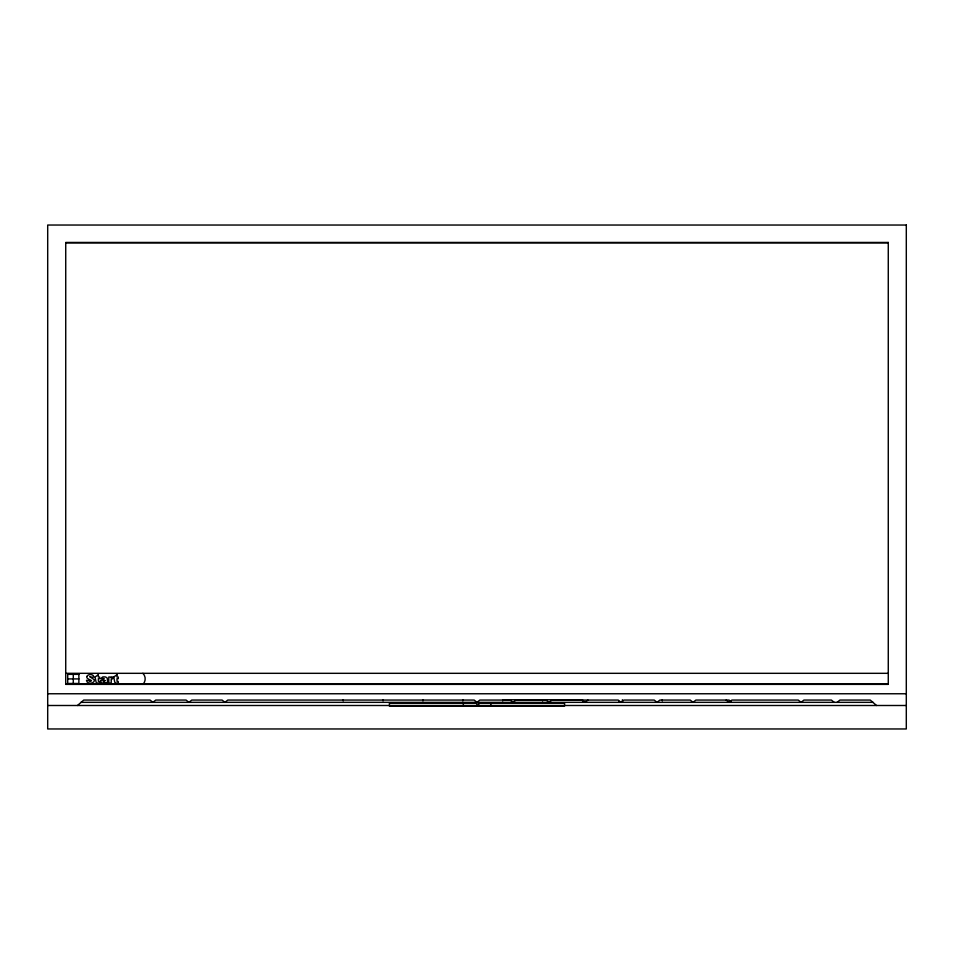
<?xml version="1.0" encoding="UTF-8"?>
<svg xmlns="http://www.w3.org/2000/svg" width="954" height="954" viewBox="0 0 954 954"><rect width="100%" height="100%" fill="white"/><g stroke="black" fill="none" stroke-linecap="round" stroke-linejoin="round"><path stroke-width="1.43" d="M77.465 705.495L83.761 700.057L150.052 700.057L152.914 702.347L155.776 700.057L186.066 700.057L188.928 702.347L191.79 700.057L222.079 700.057L224.941 702.347L227.803 700.057L474.138 700.057L477 702.347L479.862 700.057L510.151 700.057L513.013 702.347L515.875 700.057L546.153 700.057L549.015 702.347L551.877 700.057L618.18 700.057L621.042 702.347L623.904 700.057L654.182 700.057L657.044 702.347L659.906 700.057L690.195 700.057L693.057 702.347L695.919 700.057L729.059 700.057L730.967 701.584M587.891 700.057L585.029 702.347L582.167 700.057M837.087 702.347L839.949 700.057L870.239 700.057L876.535 705.495M65.731 242.888L888.269 242.888M65.731 673.321L888.269 673.321M67.71 678.914L78.872 678.914M65.731 683.935L888.269 683.935M47.7 693.761L906.3 693.761M80.899 702.347L873.101 702.347M47.7 705.495L906.3 705.495M618.752 701.44L621.042 702.347M834.225 702.347L831.363 700.057L803.948 700.057L801.086 702.347L798.224 700.057L731.921 700.057L729.059 702.347L726.197 700.057M662.279 699.747L662.279 700.928M622.39 699.747L622.39 702.347M582.5 700.928L582.5 699.747L502.734 699.747L502.734 700.928M542.623 699.747L542.623 700.928M490.893 703.205L490.893 705.495M478.717 705.495L478.717 703.205L564.577 703.205L564.577 706.067L389.423 706.067L389.423 703.205L477 703.205L477 706.067M463.334 703.205L463.334 705.495M462.845 699.747L462.845 700.928M422.956 699.747L422.956 700.928M383.067 699.747L383.067 700.928M343.178 699.747L343.178 700.928M73.291 674.347L73.291 683.469M142.909 673.321A8.3 8.014 0 0 1 142.909 684.376M111.284 679.808L111.189 683.028L108.792 683.028L108.792 677.018L111.022 677.018L111.022 678.008L112.071 676.946L113.693 677.209L111.284 679.808M105.012 680.548C103.807 683.946 101.506 679.343 105.012 680.548M86.897 676.398C85.383 679.689 95.269 680.333 89.831 681.418A1.3 1.252 0 0 1 89.127 680.655L86.48 680.285C86.707 683.756 91.966 684.042 93.814 681.8A2.731 2.635 0 0 0 94.184 679.689C92.466 678.27 86.695 675.122 91.489 677.209L93.981 677.066C93.611 673.81 88.066 673.739 86.897 676.398M100.575 680.822C100.504 685.199 105.811 681.514 107.635 683.028L107.337 679.093A2.695 2.6 0 0 0 106.955 677.793L105.596 677.006A9.922 9.576 0 0 0 102.638 676.982L100.659 678.735C106.192 678.127 104.749 678.592 100.575 680.822M98.322 674.74L95.054 677.018L96.127 682.277L97.296 683.112L99.717 682.981L99.55 681.394L98.393 681.347L98.322 678.711L99.633 678.711L99.633 677.018L98.322 677.018L98.322 674.74M116.972 674.74L113.705 677.018L114.778 682.277L115.947 683.112L118.368 682.981L118.189 681.394L117.044 681.347L116.972 678.711L118.284 678.711L118.284 677.018L116.972 677.018L116.972 674.74M906.3 225.037L47.7 225.037L47.7 728.963L906.3 728.963L906.3 225.037M888.269 242.447L65.731 242.447L65.731 684.376L888.269 684.376L888.269 242.447M78.872 674.347L67.71 674.347L67.71 683.469L78.872 683.469L78.872 674.347"/></g></svg>
